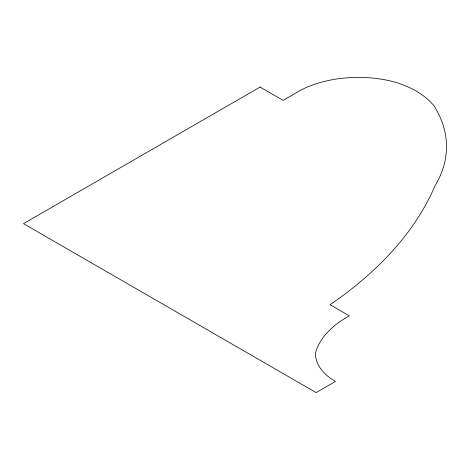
<?xml version="1.0" encoding="UTF-8"?>
<svg xmlns="http://www.w3.org/2000/svg" width="470" height="470" viewBox="0 0 470 470"><rect width="100%" height="100%" fill="white"/><g stroke="black" fill="none" stroke-linecap="round" stroke-linejoin="round"><path stroke-width="0.7" d="M260.08 87.056L23.5 223.65L316.151 392.609L335.421 381.481A68.485 39.539 0 0 1 315.458 353.076A112.201 64.778 0 0 1 349.339 315.846L330.046 304.713A505.638 291.929 0 0 0 435.009 185.75A205.631 118.722 0 0 0 434.286 106.29A87.579 50.566 0 0 0 395.041 82.103A86.18 49.755 0 0 0 293.938 94.141L283.146 100.374L260.08 87.056"/></g></svg>
